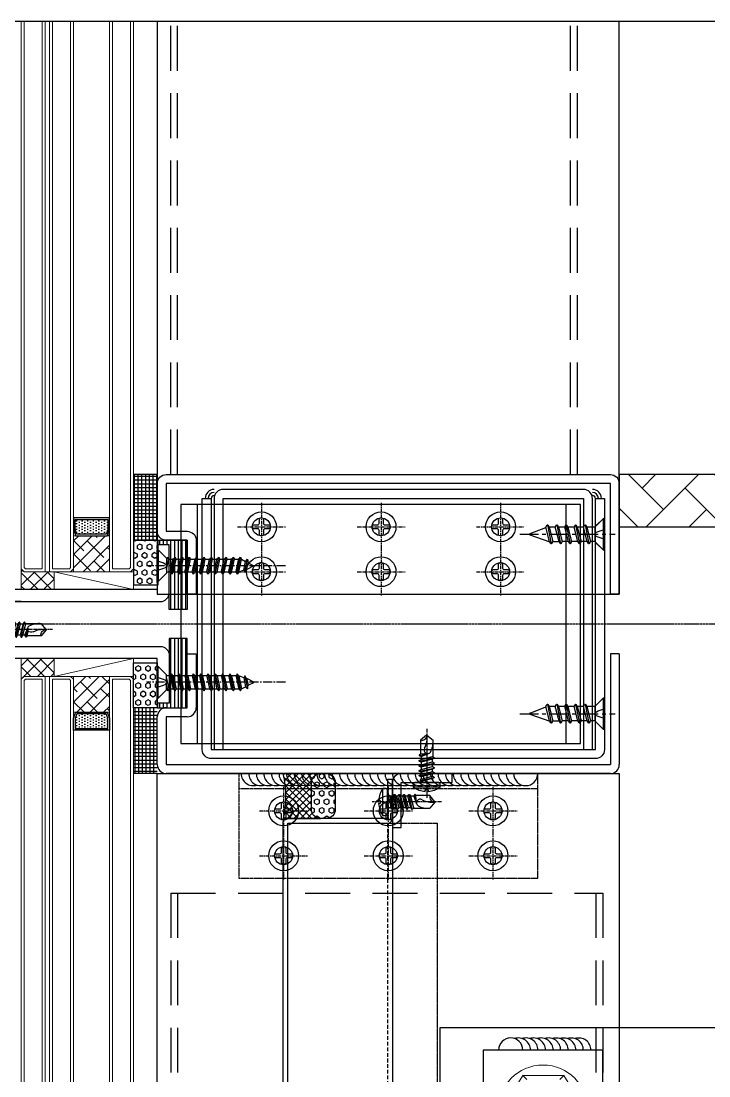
# Model space of a CAD drawing. Extents: x -3378 to 102197, y -3799 to 48702.
# Drawn here: x 85612.8 to 85842.8, y 4597 to 4949.7 of the extents above; entities that cross this region are included whole.
import ezdxf

# ---------------------------------------------------------------- set-up
doc = ezdxf.new("R2010")
doc.units = 0
for name, pattern in [('CEN1', [9, 6, -1, 1, -1]), ('CENTER', [2, 1.25, -0.25, 0.25, -0.25]), ('HIDDEN', [0.375, 0.25, -0.125])]:
    doc.linetypes.add(name, pattern=pattern)
for name, color, linetype in [('24WELD', 55, 'Continuous'), ('ARR', 6, 'Continuous'), ('BCM CL', 14, 'CENTER'), ('BCM-DIM', 54, 'Continuous'), ('BCM-draft', 252, 'Continuous'), ('BCM-Extu', 4, 'Continuous'), ('BCM-SIL', 8, 'Continuous'), ('CENTER', 4, 'CENTER'), ('CL', 14, 'CENTER'), ('GM_SECT_15', 15, 'Continuous'), ('不鏽鋼板S.S.PANEL', 30, 'Continuous'), ('填縫物 SEALANT', 1, 'Continuous'), ('泡棉', 8, 'Continuous'), ('矽利康', 9, 'Continuous'), ('結構體 STRUCTURAL', 154, 'Continuous'), ('螺絲 固定五金 FASTENERS', 124, 'Continuous'), ('螺絲、螺栓', 4, 'Continuous'), ('視覺模型鋁擠型暫替', 4, 'Continuous'), ('金屬面材 METAL PANEL', 2, 'Continuous'), ('隔熱材 INSULATION', 9, 'HIDDEN'), ('隱藏線 HIDDEN', 8, 'HIDDEN')]:
    doc.layers.add(name, color=color, linetype=linetype)
doc.layers.add('BCM-GK', color=252, linetype='Continuous', lineweight=5)
doc.layers.add('BCM-GLA', color=4, linetype='Continuous', lineweight=5)
doc.layers.add('不顯示', color=254, linetype='Continuous', plot=False)
pattern_1 = [(225, (-374104.6258, 119164.895), (2.24506403, -2.24506403), []), (315, (-374104.6258, 119164.895), (2.24506403, 2.24506403), [])]
pattern_2 = [(90, (86187.22505, 7547.7565), (-0.9375, 0.46875), [0, -0.9375])]
pattern_3 = [(225, (1385006.0725, -117373.515), (2.24506403, -2.24506403), []), (315, (1385006.0725, -117373.515), (6.735192091, -2.24506403), [7.9375, -4.7625])]
pattern_4 = [(90, (114100.3827, -588512.3718), (-1.25, 1e-15), [])]

# ---------------------------------------------------------------- blocks, each defined once
blk = doc.blocks.new('*u55')
at = {"layer": '泡棉'}
h = blk.add_hatch(dxfattribs=at)
h.set_pattern_fill('HEX', color=256, scale=0.3)
h.set_pattern_definition([(0, (-4141.5022, 978.2385), (0, 1.6497784), [0.9525, -1.905]), (120, (-4141.5022, 978.2385), (-1.42875, -0.8248892), [0.9525, -1.905]), (60, (-4140.5497, 978.2385), (-1.42875, 0.8248892), [0.9525, -1.905])])
edge = h.paths.add_edge_path()
edge.add_line((-12, 9.53), (-3, 9.53))
edge.add_arc((-3, 12.53), 3, 270, 360)
edge.add_line((0, 12.53), (0, 14.53))
edge.add_arc((-3, 14.53), 3, 0, 90)
edge.add_line((-3, 17.53), (-12, 17.53))
edge.add_arc((-12, 14.53), 3, 90, 180)
edge.add_line((-15, 14.53), (-15, 12.53))
edge.add_arc((-12, 12.53), 3, 180, 270)
at = {"layer": '矽利康'}
h = blk.add_hatch(dxfattribs=at)
h.set_pattern_fill('ANSI37', color=256, scale=0.5, style=0)
h.set_pattern_definition([(45, (-4141.5022, 978.2385), (-1.122532, 1.122532), []), (135, (-4141.5022, 978.2385), (-1.122532, -1.122532), [])])
edge = h.paths.add_edge_path()
edge.add_arc((-7.73, -32.06), 32.98, 76.4372, 103.5628)
edge.add_arc((-16.6, 1.13), 1.6, 315, 360)
edge.add_line((-15, 1.13), (-15, 12.53))
edge.add_arc((-12, 12.53), 3, 180, 270)
edge.add_line((-12, 9.53), (-3, 9.53))
edge.add_arc((-3, 12.53), 3, 270, 360)
edge.add_line((0, 12.53), (0, 0))
at = {"layer": '泡棉'}
blk.add_lwpolyline([(-12, 9.53), (-3, 9.53, 0.414214), (0, 12.53), (0, 14.53, 0.414214), (-3, 17.53), (-12, 17.53, 0.414214), (-15, 14.53), (-15, 12.53, 0.414214)], format="xyb", close=True, dxfattribs=at)
at = {"layer": '矽利康'}
blk.add_lwpolyline([(0, 0, 0.118914), (-15.47, 0, 0.198912), (-15, 1.13), (-15, 12.53, 0.414214), (-12, 9.53), (-3, 9.53, 0.414214), (0, 12.53)], format="xyb", close=True, dxfattribs=at)
blk = doc.blocks.new('M5x16圓頭自攻')
at = {"layer": 'ARR', "color": 0, "linetype": 'ByBlock', "ltscale": 0.3}
for p, q in [((-1.61, -4.5), (-1.61, 4.5)), ((0.5, 2.24), (1.14, 1.9)), ((0.72, 2.13), (1.65, -2.5)), ((1.89, 1.9), (1.14, 1.9)), ((2.24, 2.5), (3.24, -2.5)), ((3.48, 1.9), (2.73, 1.9)), ((3.83, 2.5), (4.83, -2.5)), ((5.07, 1.9), (4.32, 1.9)), ((5.42, 2.5), (6.42, -2.5)), ((6.81, 1.9), (5.91, 1.9)), ((7.16, 2.5), (8.16, -2.5)), ((8.4, 1.9), (7.65, 1.9)), ((8.73, 1.9), (7.98, 1.9)), ((9.08, 2.5), (9.7, -0.6)), ((14.12, 2.1), (9.46, 2.1)), ((15.83, 0.06), (14.12, 2.1)), ((15.83, 0.06), (15.95, 0.06)), ((16, -0.01), (16, 0.01)), ((2.14, -1.9), (2.89, -1.9)), ((3.73, -1.9), (4.48, -1.9)), ((5.32, -1.9), (6.07, -1.9)), ((6.91, -1.9), (7.81, -1.9)), ((8.54, -2.1), (12.91, -2.1)), ((15.83, -0.06), (14.12, -2.1)), ((15.83, -0.06), (15.95, -0.06))]:
    blk.add_line(p, q, dxfattribs=at)
at = {"layer": 'ARR', "color": 0, "linetype": 'CENTER', "ltscale": 0.87}
blk.add_line((18, 0), (-5.1, 0), dxfattribs=at)
at = {"layer": 'ARR', "color": 0, "linetype": 'ByBlock', "ltscale": 0.3}
blk.add_lwpolyline([(-2.98, -0.5, 0.134476), (-1.61, -4.5), (-0.58, -4.5, 0.198912), (-0.44, -4.44), (-0.06, -4.06, 0.198912), (0, -3.92), (0, 3.92, 0.198912), (-0.06, 4.06), (-0.44, 4.44, 0.198912), (-0.58, 4.5), (-1.61, 4.5, 0.134562), (-2.98, 0.5), (-2.48, 0.5), (-2.48, -0.5), (-2.98, -0.5)], format="xyb", dxfattribs=at)
blk.add_lwpolyline([(1.14, 1.9), (2.14, -1.9), (1.8, -2.5), (1.65, -2.5), (1.3, -1.9), (0.3, 1.9), (0.5, 2.24)], dxfattribs=at)
for points in [[(3.24, -2.5), (2.89, -1.9), (1.89, 1.9), (2.24, 2.5), (2.39, 2.5), (2.73, 1.9), (3.73, -1.9), (3.39, -2.5)], [(4.83, -2.5), (4.48, -1.9), (3.48, 1.9), (3.83, 2.5), (3.98, 2.5), (4.32, 1.9), (5.32, -1.9), (4.98, -2.5)], [(6.42, -2.5), (6.07, -1.9), (5.07, 1.9), (5.42, 2.5), (5.57, 2.5), (5.91, 1.9), (6.91, -1.9), (6.57, -2.5)], [(8.16, -2.5), (7.81, -1.9), (6.81, 1.9), (7.16, 2.5), (7.31, 2.5), (7.65, 1.9), (8.65, -1.9), (8.31, -2.5)], [(9.08, 2.5), (8.73, 1.9), (9.7, -0.6), (9.46, 2.1), (9.23, 2.5)]]:
    blk.add_lwpolyline(points, close=True, dxfattribs=at)
for centre, radius, start, end in [((0.67, 3.07), 0.874, 220.3388, 257.7802), ((10.86, -0.29), 1.2, 56.152, 236.152), ((14.85, 6.88), 7.01, 241.6458, 278.008), ((15.9, 1.75), 1.82, 168.8617, 267.6865), ((15.95, 0.01), 0.05, 0, 90), ((1.17, -3.34), 1.44, 84.7312, 144.22), ((13.52, 4.88), 7.01, 241.6458, 274.9541), ((15.95, -0.01), 0.05, 270, 0)]:
    blk.add_arc(centre, radius, start, end, dxfattribs=at)
blk = doc.blocks.new('*U255')
blk.add_blockref('M5x16圓頭自攻', (0, 0))
blk = doc.blocks.new('*U701')
at = {"layer": 'BCM-draft', "linetype": 'HIDDEN', "ltscale": 5}
blk.add_line((16.6, 35), (646.73, 35), dxfattribs=at)
at = {"layer": 'BCM-draft'}
blk.add_lwpolyline([(16.6, 36.6), (646.73, 36.6)], dxfattribs=at)
at = {"layer": '不鏽鋼板S.S.PANEL'}
blk.add_lwpolyline([(648.33, 1.6), (648.33, 35), (661.33, 35), (661.33, 36.6), (648.33, 36.6, 0.414214), (646.73, 35), (646.73, 1.6), (16.6, 1.6), (16.6, 35, 0.414214), (15, 36.6), (2, 36.6), (2, 35), (15, 35), (15, 1.6, 0.414214), (16.6, 0), (646.73, 0, 0.414214)], format="xyb", close=True, dxfattribs=at)
at = {"layer": '金屬面材 METAL PANEL'}
blk.add_lwpolyline([(18, 39.6), (3, 39.6), (3, 56.6), (0, 56.6), (0, 39.6, 0.414214), (3, 36.6), (18, 36.6)], format="xyb", close=True, dxfattribs=at)
at = {"layer": '隔熱材 INSULATION', "const_width": 0.2}
blk.add_lwpolyline([(646.73, 35), (646.73, 51.6), (16.6, 51.6), (16.6, 35)], dxfattribs=at)
at = {"layer": '隔熱材 INSULATION'}
blk.add_lwpolyline([(646.73, 1.6), (16.6, 1.6), (16.6, 51.6), (646.73, 51.6)], close=True, dxfattribs=at)
at = {"layer": '填縫物 SEALANT', "extrusion": (0, 0, -1), "zscale": -1}
blk.add_blockref('*u55', (0, 0), dxfattribs=at)
at = {"layer": '螺絲 固定五金 FASTENERS'}
for p, rotation in [((9.5, 35), 90), ((3, 48.1), 180)]:
    blk.add_blockref('*U255', p, dxfattribs=dict(at, rotation=rotation))
blk = doc.blocks.new('*u927')
at = {"layer": 'CENTER', "color": 0, "ltscale": 5}
blk.add_line((28.28, 0), (-3.62, 0), dxfattribs=at)
at = {"layer": '螺絲、螺栓', "color": 0, "linetype": 'ByBlock', "ltscale": 0.2}
for p, q in [((0.3, 5.3), (0.3, -5.3)), ((3.1, 2.5), (3.1, -2.5)), ((3.1, 2.39), (4.64, 2.39)), ((5.08, 3.15), (6.34, -3.15)), ((5.7, 2.39), (7.79, 2.39)), ((8.23, 3.15), (9.49, -3.15)), ((8.85, 2.39), (10.94, 2.39)), ((11.38, 3.15), (12.64, -3.15)), ((12, 2.39), (14.09, 2.39)), ((14.53, 3.15), (15.79, -3.15)), ((17.24, 2.39), (15.15, 2.39)), ((17.68, 3.15), (18.94, -3.15)), ((18.17, 2.61), (24.84, 0.24)), ((3.1, -2.39), (5.9, -2.39)), ((6.96, -2.39), (9.05, -2.39)), ((10.11, -2.39), (12.2, -2.39)), ((13.26, -2.39), (15.35, -2.39)), ((16.41, -2.39), (18.5, -2.39)), ((24.84, -0.23), (19.52, -2.25))]:
    blk.add_line(p, q, dxfattribs=at)
blk.add_lwpolyline([(3.1, -2.5), (0.3, -5.3), (0, -5.3), (0, 5.3), (0.3, 5.3), (3.1, 2.5)], dxfattribs=at)
blk.add_lwpolyline([(0, 1.61, -0.048054), (2.67, 0.68, -0.292428), (3.1, 0, -0.292428), (2.67, -0.68, -0.048054), (0, -1.61, -0.048054)], format="xyb", dxfattribs=at)
for points in [[(6.34, -3.15), (5.9, -2.39), (4.64, 2.39), (5.08, 3.15), (5.27, 3.15), (5.7, 2.39), (6.96, -2.39), (6.53, -3.15)], [(9.49, -3.15), (9.05, -2.39), (7.79, 2.39), (8.23, 3.15), (8.42, 3.15), (8.85, 2.39), (10.11, -2.39), (9.68, -3.15)], [(12.64, -3.15), (12.2, -2.39), (10.94, 2.39), (11.38, 3.15), (11.57, 3.15), (12, 2.39), (13.26, -2.39), (12.83, -3.15)], [(15.79, -3.15), (15.35, -2.39), (14.09, 2.39), (14.53, 3.15), (14.72, 3.15), (15.15, 2.39), (16.41, -2.39), (15.98, -3.15)], [(18.94, -3.15), (18.5, -2.39), (17.24, 2.39), (17.68, 3.15), (17.87, 3.15), (18.3, 2.39), (19.56, -2.39), (19.13, -3.15)]]:
    blk.add_lwpolyline(points, close=True, dxfattribs=at)
blk.add_arc((24.75, 0), 0.252, 292.1627, 69.4623, dxfattribs=at)
blk = doc.blocks.new('*U929')
blk.add_blockref('*u927', (0, 0))
blk = doc.blocks.new('下水槽料')
at = {"layer": 'BCM-DIM', "linetype": 'Continuous'}
h = blk.add_hatch(dxfattribs=at)
h.set_pattern_fill('ANSI37', color=256, scale=10, angle=45)
h.set_pattern_definition([(90, (-95148.0597, -997857.4866), (-1.25, 0), []), (180, (-95148.0597, -997857.4866), (-1e-16, -1.25), [])])
h.paths.add_polyline_path([(-154.38, 0), (-162.38, 0), (-162.38, -22), (-154.38, -22)])
at = {"layer": '泡棉'}
h = blk.add_hatch(dxfattribs=at)
h.set_pattern_fill('HEX', color=256, scale=0.3, angle=90)
h.set_pattern_definition([(90, (0.1197, -78.6612), (-1.649778, 1e-16), [0.9525, -1.905]), (210, (0.1197, -78.6612), (0.824889, -1.42875), [0.9525, -1.905]), (150, (0.1197, -77.7087), (-0.824889, -1.42875), [0.9525, -1.905])])
h.paths.add_polyline_path([(-154.38, -22), (-162.38, -22), (-162.38, -37), (-154.38, -37)])
at = {"layer": 'BCM-DIM', "linetype": 'Continuous'}
for p, q in [((-154.5, 0), (-162.5, 0)), ((-154.38, -22), (-162.38, -22))]:
    blk.add_line(p, q, dxfattribs=at)
at = {"layer": '泡棉'}
blk.add_lwpolyline([(-154.38, -37), (-162.38, -37), (-162.38, -22), (-154.38, -22)], close=True, dxfattribs=at)
at = {"layer": '視覺模型鋁擠型暫替', "linetype": 'Continuous'}
for points in [[(-8, -17.18), (-5, -14.5), (-5, -20)], [(-8, -22.82), (-5, -25.5), (-5, -20)]]:
    blk.add_lwpolyline(points, dxfattribs=at)
at = {"layer": '視覺模型鋁擠型暫替', "color": 7, "linetype": 'Continuous'}
for centre, radius, start, end in [((-135.5, -8), 3, 90, 180), ((-135.5, -8), 2, 90, 180), ((-135.5, -8), 1, 90, 180), ((-9, -8), 3, 0, 90), ((-9, -8), 2, 0, 90), ((-9, -8), 1, 0, 90)]:
    blk.add_arc(centre, radius, start, end, dxfattribs=at)
at = {"layer": '金屬面材 METAL PANEL'}
blk.add_lwpolyline([(-3, -40), (-3, -40), (-3, -40), (-3, -3), (-151.5, -3), (-151.5, -19), (-144.5, -19, -0.414214), (-141.5, -22), (-141.5, -40), (-144.5, -40), (-144.5, -40), (-141.5, -40), (-141.5, -40), (-144.5, -40), (-144.5, -22), (-151.5, -22, -0.414214), (-154.5, -19), (-154.5, -3, -0.414214), (-151.5, 0), (-3, 0, -0.414214), (0, -3), (0, -40), (-3, -40), (-3, -40), (-3, -40)], format="xyb", dxfattribs=at)
for points in [[(-132.5, -92.01), (-132.5, -8), (-12, -8), (-12, -92.01), (-9, -92.01), (-9, -8, 0.414214), (-12, -5), (-132.5, -5, 0.414214), (-135.5, -8), (-135.5, -92.01)], [(-5, -8), (-5, -92.01, -0.414214), (-8, -95.01), (-136.5, -95.01, -0.414214), (-139.5, -92.01), (-139.5, -8), (-136.5, -8), (-136.5, -92.01), (-8, -92.01), (-8, -8)]]:
    blk.add_lwpolyline(points, format="xyb", close=True, dxfattribs=at)
at = {"layer": '螺絲 固定五金 FASTENERS', "rotation": 180}
blk.add_blockref('*U929', (-5, -20), dxfattribs=at)
blk = doc.blocks.new('上水槽料')
at = {"layer": '金屬面材 METAL PANEL'}
for p, q in [((-144.52, 40), (-141.5, 40)), ((-144.5, 22), (-144.52, 40)), ((-141.5, 40), (-141.5, 22)), ((0, 40), (0, 3)), ((-151.5, 22), (-144.5, 22)), ((-154.5, 3), (-154.5, 19)), ((-144.5, 19), (-151.5, 19)), ((-151.5, 19), (-151.5, 3)), ((-151.5, 3), (-3, 3)), ((-3, 0), (-151.5, 0))]:
    blk.add_line(p, q, dxfattribs=at)
blk.add_lwpolyline([(0, 40), (-3, 40), (-3, 3)], dxfattribs=at)
for centre, start, end in [((-151.5, 19), 90, 180), ((-144.5, 22), 270, 0), ((-151.5, 3), 180, 270), ((-3, 3), 270, 0)]:
    blk.add_arc(centre, 3, start, end, dxfattribs=at)
at = {"layer": '螺絲 固定五金 FASTENERS', "rotation": 180}
blk.add_blockref('*U929', (-5, 20), dxfattribs=at)
blk = doc.blocks.new('*U35')
blk.add_lwpolyline([(1.22, 0.68), (2.48, 0.68, -0.398336), (3.02, 0.16, -0.027263), (3.02, -0.16, -0.398336), (2.48, -0.68), (1.22, -0.68, 0.414214), (0.68, -1.22), (0.68, -2.48, -0.398336), (0.16, -3.02, -0.027263), (-0.16, -3.02, -0.398336), (-0.68, -2.48), (-0.68, -1.22, 0.414214), (-1.22, -0.68), (-2.48, -0.68, -0.398336), (-3.02, -0.16, -0.027263), (-3.02, 0.16, -0.398336), (-2.48, 0.68), (-1.22, 0.68, 0.414214), (-0.68, 1.22), (-0.68, 2.48, -0.398336), (-0.16, 3.02, -0.027263), (0.16, 3.02, -0.398336), (0.68, 2.48), (0.68, 1.22, 0.414214)], format="xyb", close=True)
blk.add_circle((0, 0), 5)
at = {"layer": 'CL'}
for p, q in [((0, 8.04), (0, -8.04)), ((-8.04, 0), (8.04, 0))]:
    blk.add_line(p, q, dxfattribs=at)
blk = doc.blocks.new('圓孔6mm')
at = {"layer": '視覺模型鋁擠型暫替', "color": 6, "linetype": 'Continuous'}
blk.add_circle((0, 0), 3, dxfattribs=at)
at = {"layer": 'BCM-draft'}
blk.add_blockref('*U35', (0, 0), dxfattribs=at)
blk = doc.blocks.new('下水槽料托架4t')
at = {"layer": '金屬面材 METAL PANEL', "linetype": 'Continuous'}
for p, q in [((73.25, 0), (-60.43, 0)), ((-60.43, 0, 0), (-60.43, -80, 0)), ((-54.96, 0), (-54.96, -80)), ((68.39, 0), (68.39, -80)), ((73.25, -80), (73.25, 0)), ((-60.43, -80), (73.25, -80))]:
    blk.add_line(p, q, dxfattribs=at)
at = {"layer": '視覺模型鋁擠型暫替', "linetype": 'Continuous'}
for p in [(-33.43, -7.5), (6.57, -7.5), (46.54, -7.5), (-33.43, -22.5), (6.57, -22.5), (46.54, -22.5)]:
    blk.add_blockref('圓孔6mm', p, dxfattribs=at)
blk = doc.blocks.new('*U51')
for centre, end in [((-93.95, 3.05), 286.3529), ((-91.45, 2.96), 286.3529), ((-88.95, 2.88), 286.3529), ((-86.45, 2.8), 286.3529), ((-83.96, 2.72), 286.3529), ((-81.46, 2.64), 286.3529), ((-78.96, 2.56), 286.3529), ((-76.46, 2.48), 286.3529), ((-73.96, 2.4), 286.3529), ((-71.46, 2.32), 286.3529), ((-68.96, 2.24), 286.3529), ((-66.47, 2.15), 286.3529), ((-63.97, 2.07), 286.3529), ((-61.47, 1.99), 286.3529), ((-58.97, 1.91), 286.3529), ((-56.47, 1.83), 286.3529), ((-53.97, 1.75), 286.3529), ((-51.47, 1.67), 286.3529), ((-48.97, 1.59), 286.3529), ((-46.48, 1.51), 286.3529), ((-43.98, 1.43), 286.3529), ((-41.48, 1.34), 286.3529), ((-38.98, 1.26), 286.3529), ((-36.48, 1.18), 286.3529), ((-33.98, 1.1), 286.3529), ((-31.48, 1.02), 286.3529), ((-28.98, 0.94), 286.3529), ((-26.49, 0.86), 286.3529), ((-23.99, 0.78), 286.3529), ((-21.49, 0.7), 286.3529), ((-18.99, 0.62), 286.3529), ((-16.49, 0.53), 286.3529), ((-13.99, 0.45), 286.3529), ((-11.49, 0.37), 286.3529), ((-9, 0.29), 286.3529), ((-6.5, 0.21), 286.3529), ((-4, 0.13), 358.1431)]:
    blk.add_arc(centre, 4, 178.1431, end)
blk = doc.blocks.new('上橫料托架4t-2')
at = {"layer": '視覺模型鋁擠型暫替', "color": 6, "linetype": 'HIDDEN'}
blk.add_line((7.45, -5), (107.45, -5), dxfattribs=at)
blk.add_lwpolyline([(7.45, -35), (107.45, -35), (107.45, 0), (7.45, 0)], close=True, dxfattribs=at)
at = {"layer": '24WELD', "xscale": 1.012500000000001, "yscale": 1.012500000000001, "zscale": 1.012500000000001, "rotation": 1.856937198354216}
blk.add_blockref('*U51', (107.45, 0), dxfattribs=at)
at = {"layer": '視覺模型鋁擠型暫替', "linetype": 'HIDDEN'}
for p in [(22.45, -12.5), (57.45, -12.5), (92.45, -12.5), (22.45, -27.5), (57.45, -27.5), (92.45, -27.5)]:
    blk.add_blockref('圓孔6mm', p, dxfattribs=at)
blk = doc.blocks.new('*U59')
for centre, end in [((-0.13, -4), 88.1431), ((-0.21, -6.5), 16.3529), ((-0.37, -11.49), 16.3529), ((-0.29, -9), 16.3529), ((-0.45, -13.99), 16.3529), ((-0.53, -16.49), 16.3529), ((-0.7, -21.49), 16.3529), ((-0.62, -18.99), 16.3529), ((-0.78, -23.99), 16.3529), ((-0.86, -26.49), 16.3529)]:
    blk.add_arc(centre, 4, 268.1431, end)
blk = doc.blocks.new('*U79')
for centre, end in [((2.32, 71.46), 196.3529), ((2.24, 68.96), 196.3529), ((2.15, 66.47), 196.3529), ((2.07, 63.97), 196.3529), ((1.99, 61.47), 196.3529), ((1.91, 58.97), 196.3529), ((1.83, 56.47), 196.3529), ((1.75, 53.97), 196.3529), ((1.67, 51.47), 196.3529), ((1.59, 48.97), 196.3529), ((1.51, 46.48), 196.3529), ((1.43, 43.98), 196.3529), ((1.34, 41.48), 196.3529), ((1.26, 38.98), 196.3529), ((1.18, 36.48), 196.3529), ((1.1, 33.98), 196.3529), ((1.02, 31.48), 196.3529), ((0.94, 28.98), 196.3529), ((0.86, 26.49), 196.3529), ((0.78, 23.99), 196.3529), ((0.7, 21.49), 196.3529), ((0.62, 18.99), 196.3529), ((0.53, 16.49), 196.3529), ((0.45, 13.99), 196.3529), ((0.37, 11.49), 196.3529), ((0.29, 9), 196.3529), ((0.21, 6.5), 196.3529), ((0.13, 4), 268.1431)]:
    blk.add_arc(centre, 4, 88.1431, end)
blk = doc.blocks.new('掛件用鐵件')
at = {"color": 0, "linetype": 'Continuous', "lineweight": 0, "elevation": 0, "flags": 128}
for points in [[(-39.1, -111.94), (-32.25, -100.98)], [(-32.25, -100.98), (-18.55, -100.98)], [(-30.88, -102.35), (-32.25, -100.98)], [(-19.92, -102.35), (-18.55, -100.98)], [(-18.55, -100.98), (-11.7, -111.94)], [(-32.25, -124.27), (-39.1, -111.94)], [(-36.36, -111.94), (-39.1, -111.94)], [(-11.7, -111.94), (-18.55, -124.27)], [(-14.44, -111.94), (-11.7, -111.94)], [(-32.25, -124.27), (-30.88, -121.53)], [(-19.92, -121.53), (-18.55, -124.27)], [(-18.55, -124.27), (-32.25, -124.27)], [(-32.25, -160.73), (-39.1, -173.06)], [(-18.55, -160.73), (-32.25, -160.73)], [(-32.25, -160.73), (-30.88, -163.47)], [(-19.92, -163.47), (-18.55, -160.73)], [(-11.7, -173.06), (-18.55, -160.73)], [(-39.1, -173.06), (-32.25, -184.02)], [(-36.36, -173.06), (-39.1, -173.06)], [(-18.55, -184.02), (-11.7, -173.06)], [(-14.44, -173.06), (-11.7, -173.06)], [(-30.88, -182.65), (-32.25, -184.02)], [(-19.92, -182.65), (-18.55, -184.02)], [(-32.25, -184.02), (-18.55, -184.02)]]:
    blk.add_lwpolyline(points, dxfattribs=at)
at = {"color": 0, "linetype": 'Continuous', "lineweight": 0}
for centre in [(-25.5, -112.5, 0), (-25.5, -172.5, 0)]:
    blk.add_circle(centre, 15, dxfattribs=at)
blk.add_circle((-25.5, -112.5, 0), 8)
for centre, start, end in [((-25.5, -112.5, 0), 3.8593, 176.0494), ((-25.5, -112.5, 0), 176.0494, 3.8593), ((-25.5, -172.5, 0), 356.1407, 183.9506), ((-25.5, -172.5, 0), 183.9506, 356.1407)]:
    blk.add_arc(centre, 8.5, start, end, dxfattribs=at)
at = {"layer": 'GM_SECT_15', "elevation": 0}
blk.add_lwpolyline([(-60, -215), (246, -215), (246, -85), (-60, -85), (-60, -215)], dxfattribs=at)
for points in [[(-45.5, -132.5), (-5.5, -132.5), (-5.5, -92.5), (-45.5, -92.5)], [(-45.5, -192.5), (-5.5, -192.5), (-5.5, -152.5), (-45.5, -152.5)], [(-60, -215), (-60, -200), (246, -200), (246, -215)]]:
    blk.add_lwpolyline(points, close=True, dxfattribs=at)
for points in [[(-45.5, -103.5), (-5.5, -103.5, -1), (-5.5, -121.5), (-45.5, -121.5, -1)], [(-45.5, -163.61), (-5.5, -163.61, -1), (-5.5, -181.61), (-45.5, -181.61, -1)]]:
    blk.add_lwpolyline(points, format="xyb", close=True, dxfattribs=at)
at = {"layer": '金屬面材 METAL PANEL'}
for radius in [6, 5, 4, 3, 2]:
    blk.add_arc((246, -215, 0), radius, 180, 270, dxfattribs=at)
at = {"layer": '24WELD'}
for name, p, xscale, yscale, zscale, rotation in [('*U59', (-40.35, -92.5, 0), 1.012500000000001, 1.012500000000001, 1.012500000000001, 91.85693719835425), ('*U79', (246, -215, 0), 1.687500000000002, 1.687500000000002, 1.687500000000002, 1.856937198354219), ('*U59', (-40.35, -132.5, 0), -1.0125, 1.0125, 1.012500000000001, 88.14306280164571), ('*U59', (-40.35, -152.5, 0), 1.012500000000001, 1.012500000000001, 1.012500000000001, 91.85693719835425), ('*U59', (-40.35, -192.5, 0), -1.0125, 1.0125, 1.012500000000001, 88.14306280164571)]:
    blk.add_blockref(name, p, dxfattribs=dict(at, xscale=xscale, yscale=yscale, zscale=zscale, rotation=rotation))
blk = doc.blocks.new('A$C4E2A2353')
at = {"layer": 'ARR', "color": 0, "linetype": 'ByBlock', "ltscale": 0.3}
for p, q in [((0.3, -5.3), (0.3, 5.3)), ((3.1, -2.5), (3.1, 2.5)), ((4.38, 2.15), (3.1, 2.15)), ((3.1, 1.24), (3.82, -2.16)), ((4.71, 2.87), (4.38, 2.15)), ((4.38, 2.15), (5.3, -2.16)), ((4.43, 1.96), (5.34, -2.36)), ((5.34, 2.15), (4.71, 2.87)), ((4.71, 2.87), (5.93, -2.88)), ((4.89, 2.06), (5.8, -2.26)), ((6.82, 2.15), (5.34, 2.15)), ((5.34, 2.15), (6.26, -2.16)), ((5.34, 2.15), (6.26, -2.16)), ((7.15, 2.87), (6.82, 2.15)), ((6.82, 2.15), (7.74, -2.16)), ((6.86, 1.96), (7.78, -2.36)), ((7.78, 2.15), (7.15, 2.87)), ((7.15, 2.87), (8.37, -2.88)), ((7.32, 2.06), (8.24, -2.26)), ((9.26, 2.15), (7.78, 2.15)), ((7.78, 2.15), (8.7, -2.16)), ((7.78, 2.15), (8.7, -2.16)), ((9.59, 2.87), (9.26, 2.15)), ((9.26, 2.15), (10.17, -2.16)), ((9.3, 1.96), (10.21, -2.36)), ((10.22, 2.15), (9.59, 2.87)), ((9.59, 2.87), (10.81, -2.88)), ((9.76, 2.06), (10.67, -2.26)), ((11.7, 2.15), (10.22, 2.15)), ((10.22, 2.15), (11.13, -2.16)), ((10.22, 2.15), (11.13, -2.16)), ((12.02, 2.87), (11.7, 2.15)), ((11.7, 2.15), (12.61, -2.16)), ((11.74, 1.96), (12.65, -2.36)), ((12.66, 2.15), (12.02, 2.87)), ((12.02, 2.87), (13.24, -2.88)), ((12.2, 2.06), (13.11, -2.26)), ((14.13, 2.15), (12.66, 2.15)), ((12.66, 2.15), (13.57, -2.16)), ((12.66, 2.15), (13.57, -2.16)), ((14.46, 2.87), (14.13, 2.15)), ((14.13, 2.15), (15.05, -2.16)), ((14.18, 1.96), (15.09, -2.36)), ((15.09, 2.15), (14.46, 2.87)), ((14.46, 2.87), (15.68, -2.88)), ((14.64, 2.06), (15.55, -2.26)), ((16.57, 2.15), (15.09, 2.15)), ((15.09, 2.15), (16.01, -2.16)), ((15.09, 2.15), (16.01, -2.16)), ((16.9, 2.87), (16.57, 2.15)), ((16.57, 2.15), (17.49, -2.16)), ((16.61, 1.96), (17.53, -2.36)), ((17.53, 2.15), (16.9, 2.87)), ((16.9, 2.87), (18.12, -2.88)), ((17.07, 2.06), (17.99, -2.26)), ((19.01, 2.15), (17.53, 2.15)), ((17.53, 2.15), (18.45, -2.16)), ((17.53, 2.15), (18.45, -2.16)), ((19.34, 2.87), (19.01, 2.15)), ((19.01, 2.15), (19.92, -2.16)), ((19.05, 1.96), (19.96, -2.36)), ((19.97, 2.15), (19.34, 2.87)), ((19.34, 2.87), (20.56, -2.88)), ((19.51, 2.06), (20.42, -2.26)), ((21.45, 2.15), (19.97, 2.15)), ((19.97, 2.15), (20.88, -2.16)), ((19.97, 2.15), (20.88, -2.16)), ((21.77, 2.87), (21.45, 2.15)), ((21.77, 2.87), (21.45, 2.15)), ((21.45, 2.15), (22.36, -2.16)), ((21.45, 2.15), (22.36, -2.16)), ((21.49, 1.96), (22.4, -2.36)), ((21.49, 1.96), (22.4, -2.36)), ((22.41, 2.15), (21.77, 2.87)), ((21.77, 2.87), (22.99, -2.88)), ((22.41, 2.15), (21.77, 2.87)), ((21.77, 2.87), (22.99, -2.88)), ((21.95, 2.06), (22.86, -2.26)), ((21.95, 2.06), (22.86, -2.26)), ((23.88, 2.15), (22.41, 2.15)), ((22.41, 2.15), (23.32, -2.16)), ((23.88, 2.15), (22.41, 2.15)), ((22.41, 2.15), (23.32, -2.16)), ((22.41, 2.15), (23.32, -2.16)), ((22.41, 2.15), (23.32, -2.16)), ((24.21, 2.87), (23.88, 2.15)), ((24.21, 2.87), (23.88, 2.15)), ((23.88, 2.15), (24.8, -2.16)), ((23.88, 2.15), (24.8, -2.16)), ((23.93, 1.96), (24.84, -2.36)), ((23.93, 1.96), (24.84, -2.36)), ((24.84, 2.15), (24.21, 2.87)), ((24.21, 2.87), (25.43, -2.88)), ((24.84, 2.15), (24.21, 2.87)), ((24.21, 2.87), (25.43, -2.88)), ((24.38, 2.06), (25.3, -2.26)), ((24.38, 2.06), (25.3, -2.26)), ((26.32, 2.15), (24.84, 2.15)), ((24.84, 2.15), (25.76, -2.16)), ((26.32, 2.15), (24.84, 2.15)), ((24.84, 2.15), (25.76, -2.16)), ((24.84, 2.15), (25.76, -2.16)), ((24.84, 2.15), (25.76, -2.16)), ((26.65, 2.87), (26.32, 2.15)), ((26.65, 2.87), (26.32, 2.15)), ((26.32, 2.15), (27.24, -2.16)), ((26.32, 2.15), (27.24, -2.16)), ((26.36, 1.96), (27.28, -2.36)), ((26.36, 1.96), (27.28, -2.36)), ((27.28, 2.15), (26.65, 2.87)), ((26.65, 2.87), (27.87, -2.88)), ((27.28, 2.15), (26.65, 2.87)), ((26.65, 2.87), (27.87, -2.88)), ((26.82, 2.06), (27.74, -2.26)), ((26.82, 2.06), (27.74, -2.26)), ((28.91, 1.45), (27.28, 2.15)), ((27.28, 2.15), (28.19, -2.16)), ((27.28, 2.15), (28.19, -2.16)), ((27.28, 2.15), (28.19, -2.16)), ((27.28, 2.15), (28.19, -2.16)), ((29.24, 2.17), (28.91, 1.45)), ((28.91, 1.45), (29.52, -1.46)), ((29.96, 0.99), (29.24, 2.17)), ((29.24, 2.17), (30.16, -2.18)), ((32.25, 0), (29.96, 1.25)), ((29.96, 0.99), (30.39, -1)), ((32.26, 0), (32.25, 0)), ((3.1, -1.02), (3.49, -2.88)), ((3.1, -2.44), (3.49, -2.88)), ((3.49, -2.88), (3.82, -2.16)), ((3.82, -2.16), (5.3, -2.16)), ((5.3, -2.16), (5.93, -2.88)), ((5.93, -2.88), (6.26, -2.16)), ((6.26, -2.16), (7.74, -2.16)), ((7.74, -2.16), (8.37, -2.88)), ((8.37, -2.88), (8.7, -2.16)), ((8.7, -2.16), (10.17, -2.16)), ((10.17, -2.16), (10.81, -2.88)), ((10.81, -2.88), (11.13, -2.16)), ((11.13, -2.16), (12.61, -2.16)), ((12.61, -2.16), (13.24, -2.88)), ((13.24, -2.88), (13.57, -2.16)), ((13.57, -2.16), (15.05, -2.16)), ((15.05, -2.16), (15.68, -2.88)), ((15.68, -2.88), (16.01, -2.16)), ((16.01, -2.16), (17.49, -2.16)), ((17.49, -2.16), (18.12, -2.88)), ((18.12, -2.88), (18.45, -2.16)), ((18.45, -2.16), (19.92, -2.16)), ((19.92, -2.16), (20.56, -2.88)), ((20.56, -2.88), (20.88, -2.16)), ((20.88, -2.16), (22.36, -2.16)), ((22.36, -2.16), (22.99, -2.88)), ((22.36, -2.16), (22.99, -2.88)), ((22.99, -2.88), (23.32, -2.16)), ((22.99, -2.88), (23.32, -2.16)), ((23.32, -2.16), (24.8, -2.16)), ((23.32, -2.16), (24.8, -2.16)), ((24.8, -2.16), (25.43, -2.88)), ((24.8, -2.16), (25.43, -2.88)), ((25.43, -2.88), (25.76, -2.16)), ((25.43, -2.88), (25.76, -2.16)), ((25.76, -2.16), (27.24, -2.16)), ((25.76, -2.16), (27.24, -2.16)), ((27.24, -2.16), (27.87, -2.88)), ((27.24, -2.16), (27.87, -2.88)), ((27.87, -2.88), (28.19, -2.16)), ((27.87, -2.88), (28.19, -2.16)), ((28.19, -2.16), (29.52, -1.46)), ((29.52, -1.46), (30.16, -2.18)), ((30.16, -2.18), (30.39, -1)), ((30.39, -1), (32.25, -0.01)), ((32.25, -0.01), (32.26, 0))]:
    blk.add_line(p, q, dxfattribs=at)
at = {"layer": 'ARR', "color": 0, "linetype": 'CEN1', "ltscale": 0.5}
blk.add_line((42.86, 0), (-3.62, 0), dxfattribs=at)
at = {"layer": 'ARR', "color": 0, "linetype": 'ByBlock', "ltscale": 0.3}
blk.add_lwpolyline([(3.1, 2.5), (0.3, 5.3), (0, 5.3), (0, -5.3), (0.3, -5.3), (3.1, -2.5)], dxfattribs=at)
blk.add_lwpolyline([(0, -1.61, 0.048054), (2.67, -0.68, 0.292428), (3.1, 0, 0.292428), (2.67, 0.68, 0.048054), (0, 1.61, 0.048054)], format="xyb", dxfattribs=at)
blk = doc.blocks.new('*U920')
at = {"layer": '螺絲、螺栓', "color": 0, "linetype": 'ByBlock', "xscale": -1, "rotation": 180}
blk.add_blockref('A$C4E2A2353', (0, 0), dxfattribs=at)
blk = doc.blocks.new('A$C20AE7E0D')
at = {"layer": 'ARR', "color": 0, "linetype": 'ByBlock', "ltscale": 0.3}
for p, q in [((-1.61, -4.5), (-1.61, 4.5)), ((0.5, 2.24), (1.14, 1.9)), ((0.72, 2.13), (1.65, -2.5)), ((1.89, 1.9), (1.14, 1.9)), ((2.24, 2.5), (3.24, -2.5)), ((3.48, 1.9), (2.73, 1.9)), ((3.83, 2.5), (4.83, -2.5)), ((5.07, 1.9), (4.32, 1.9)), ((5.42, 2.5), (6.42, -2.5)), ((6.81, 1.9), (5.91, 1.9)), ((7.16, 2.5), (8.16, -2.5)), ((8.4, 1.9), (7.65, 1.9)), ((8.75, 2.5), (9.75, -2.5)), ((10.14, 1.9), (9.24, 1.9)), ((10.49, 2.5), (11.49, -2.5)), ((11.73, 1.9), (10.98, 1.9)), ((12.08, 2.5), (12.7, -0.6)), ((17.12, 2.1), (12.46, 2.1)), ((18.83, 0.06), (17.12, 2.1)), ((18.83, 0.06), (18.95, 0.06)), ((19, -0.01), (19, 0.01)), ((2.14, -1.9), (2.89, -1.9)), ((3.73, -1.9), (4.48, -1.9)), ((5.32, -1.9), (6.07, -1.9)), ((6.91, -1.9), (7.81, -1.9)), ((8.65, -1.9), (9.4, -1.9)), ((10.24, -1.9), (11.14, -1.9)), ((11.87, -2.1), (15.91, -2.1)), ((18.83, -0.06), (17.12, -2.1)), ((18.83, -0.06), (18.95, -0.06))]:
    blk.add_line(p, q, dxfattribs=at)
at = {"layer": 'ARR', "color": 0, "linetype": 'CENTER', "ltscale": 0.87}
blk.add_line((21, 0), (-5.1, 0), dxfattribs=at)
at = {"layer": 'ARR', "color": 0, "linetype": 'ByBlock', "ltscale": 0.3}
blk.add_lwpolyline([(-2.98, -0.5, 0.134476), (-1.61, -4.5), (-0.58, -4.5, 0.198912), (-0.44, -4.44), (-0.06, -4.06, 0.198912), (0, -3.92), (0, 3.92, 0.198912), (-0.06, 4.06), (-0.44, 4.44, 0.198912), (-0.58, 4.5), (-1.61, 4.5, 0.134562), (-2.98, 0.5), (-2.48, 0.5), (-2.48, -0.5), (-2.98, -0.5)], format="xyb", dxfattribs=at)
blk.add_lwpolyline([(1.14, 1.9), (2.14, -1.9), (1.8, -2.5), (1.65, -2.5), (1.3, -1.9), (0.3, 1.9), (0.5, 2.24)], dxfattribs=at)
for points in [[(3.24, -2.5), (2.89, -1.9), (1.89, 1.9), (2.24, 2.5), (2.39, 2.5), (2.73, 1.9), (3.73, -1.9), (3.39, -2.5)], [(4.83, -2.5), (4.48, -1.9), (3.48, 1.9), (3.83, 2.5), (3.98, 2.5), (4.32, 1.9), (5.32, -1.9), (4.98, -2.5)], [(6.42, -2.5), (6.07, -1.9), (5.07, 1.9), (5.42, 2.5), (5.57, 2.5), (5.91, 1.9), (6.91, -1.9), (6.57, -2.5)], [(8.16, -2.5), (7.81, -1.9), (6.81, 1.9), (7.16, 2.5), (7.31, 2.5), (7.65, 1.9), (8.65, -1.9), (8.31, -2.5)], [(9.75, -2.5), (9.4, -1.9), (8.4, 1.9), (8.75, 2.5), (8.9, 2.5), (9.24, 1.9), (10.24, -1.9), (9.9, -2.5)], [(11.49, -2.5), (11.14, -1.9), (10.14, 1.9), (10.49, 2.5), (10.64, 2.5), (10.98, 1.9), (11.98, -1.9), (11.64, -2.5)], [(12.08, 2.5), (11.73, 1.9), (12.7, -0.6), (12.46, 2.1), (12.23, 2.5)]]:
    blk.add_lwpolyline(points, close=True, dxfattribs=at)
for centre, radius, start, end in [((0.67, 3.07), 0.874, 220.3388, 257.7802), ((13.86, -0.29), 1.2, 56.152, 236.152), ((17.85, 6.88), 7.01, 241.6458, 278.008), ((18.9, 1.75), 1.82, 168.8617, 267.6865), ((18.95, 0.01), 0.05, 0, 90), ((1.17, -3.34), 1.44, 84.7312, 144.22), ((16.52, 4.88), 7.01, 241.6458, 274.9541), ((18.95, -0.01), 0.05, 270, 0)]:
    blk.add_arc(centre, radius, start, end, dxfattribs=at)
blk = doc.blocks.new('*U77')
at = {"color": 0, "linetype": 'ByBlock'}
blk.add_blockref('A$C20AE7E0D', (0, 0), dxfattribs=at)
blk = doc.blocks.new('玻璃飾條01')
at = {"layer": '金屬面材 METAL PANEL', "linetype": 'Continuous'}
blk.add_lwpolyline([(50.5, -19), (50.5, -4), (0, -4), (0, 0), (51.5, 0, -0.414214), (54.5, -3), (54.5, -19), (50.5, -19)], format="xyb", dxfattribs=at)

msp = doc.modelspace()

# ---------------------------------------------------------------- hatches: boundary and pattern name
h = msp.add_hatch()
h.set_pattern_fill('ANSI31', color=9, scale=10, angle=45, style=0)
h.set_pattern_definition(pattern_4)
h.paths.add_polyline_path([(85662.322, 4752.884), (85662.322, 4774.584), (85658.322, 4774.584), (85658.322, 4776.084), (85668.322, 4776.084), (85668.322, 4752.884)])
h = msp.add_hatch()
h.set_pattern_fill('ANSI31', color=9, scale=10, angle=45, style=0)
h.set_pattern_definition(pattern_4)
h.paths.add_polyline_path([(85662.322, 4743.286), (85662.322, 4721.586), (85658.322, 4721.586), (85658.322, 4720.086), (85668.322, 4720.086), (85668.322, 4743.286)])
at = {"layer": 'BCM-DIM', "linetype": 'Continuous'}
h = msp.add_hatch(dxfattribs=at)
h.set_pattern_fill('ANSI37', color=256, scale=10, angle=45)
h.set_pattern_definition([(90, (-9335.3665, -993137.4008), (-1.25, 0), []), (180, (-9335.3665, -993137.4008), (-1e-16, -1.25), [])])
h.paths.add_polyline_path([(85658.313, 4720.086), (85650.313, 4720.086), (85650.313, 4698.085), (85658.313, 4698.085)])
at = {"layer": 'BCM-Extu', "linetype": 'ByBlock'}
h = msp.add_hatch(dxfattribs=at)
h.set_pattern_fill('DOTS', color=8, scale=15, angle=90, style=0)
h.set_pattern_definition(pattern_2)
h.paths.add_polyline_path([(85631.386, 4778.084), (85630.813, 4779.627), (85630.813, 4783.084), (85641.813, 4783.084), (85641.813, 4779.627), (85641.24, 4778.084)])
h = msp.add_hatch(dxfattribs=at)
h.set_pattern_fill('DOTS', color=8, scale=15, angle=90, style=0)
h.set_pattern_definition(pattern_2)
h.paths.add_polyline_path([(85631.386, 4718.086), (85630.813, 4716.543), (85630.813, 4713.086), (85641.813, 4713.086), (85641.813, 4716.543), (85641.24, 4718.086)])
at = {"layer": 'BCM-GK', "linetype": 'ByBlock'}
h = msp.add_hatch(dxfattribs=at)
h.set_pattern_fill('ANSI38', color=256, angle=180)
h.set_pattern_definition(pattern_3)
h.paths.add_polyline_path([(85641.588, 4777.584), (85642.313, 4779.537), (85642.313, 4765.584), (85630.313, 4765.584), (85630.313, 4779.537), (85631.038, 4777.584)])
h = msp.add_hatch(dxfattribs=at)
h.set_pattern_fill('ANSI37', color=256, angle=-180)
h.set_pattern_definition(pattern_1)
h.paths.add_polyline_path([(85612.812, 4759.584), (85623.813, 4759.584), (85623.813, 4765.584), (85613.813, 4765.584), (85612.813, 4766.584)])
h = msp.add_hatch(dxfattribs=at)
h.set_pattern_fill('ANSI37', color=256, angle=-180)
h.set_pattern_definition(pattern_1)
h.paths.add_polyline_path([(85612.812, 4736.586), (85623.813, 4736.586), (85623.813, 4730.586), (85613.813, 4730.586), (85612.813, 4729.586)])
h = msp.add_hatch(dxfattribs=at)
h.set_pattern_fill('ANSI38', color=256, angle=180)
h.set_pattern_definition(pattern_3)
h.paths.add_polyline_path([(85641.588, 4718.586), (85642.313, 4716.633), (85642.313, 4730.586), (85630.313, 4730.586), (85630.313, 4716.633), (85631.038, 4718.586)])
at = {"layer": '泡棉'}
h = msp.add_hatch(dxfattribs=at)
h.set_pattern_fill('HEX', color=256, scale=0.3, angle=90)
h.set_pattern_definition([(90, (85812.8044, 4678.425), (-1.649778, 1e-16), [0.9525, -1.905]), (210, (85812.8044, 4678.425), (0.824889, -1.42875), [0.9525, -1.905]), (150, (85812.8044, 4679.3776), (-0.824889, -1.42875), [0.9525, -1.905])])
h.paths.add_polyline_path([(85658.304, 4735.086), (85650.304, 4735.086), (85650.304, 4720.086), (85658.304, 4720.086)])
at = {"layer": '結構體 STRUCTURAL', "true_color": 0xf26722}
h = msp.add_hatch(dxfattribs=at)
h.set_pattern_fill('AR-HBONE', color=30, scale=0.1)
h.set_pattern_definition([(45, (33059.602, -86187.213), (0, 14.3684098), [30.48, -10.16]), (135, (33066.786, -86180.029), (1e-15, 14.3684098), [30.48, -10.16])])
h.paths.add_polyline_path([(86350.745, 4780.585), (86350.745, 4798.085), (85812.813, 4798.085), (85812.813, 4780.585)])

# ---------------------------------------------------------------- linework, layer by layer
at = {"color": 6, "linetype": 'Continuous', "elevation": 0}
for points in [[(85662.322, 4752.884), (85662.322, 4774.584), (85658.322, 4774.584), (85658.322, 4776.084), (85668.322, 4776.084), (85668.322, 4752.884)], [(85662.322, 4743.286), (85662.322, 4721.586), (85658.322, 4721.586), (85658.322, 4720.086), (85668.322, 4720.086), (85668.322, 4743.286)]]:
    msp.add_lwpolyline(points, close=True, dxfattribs=at)
at = {"layer": 'BCM CL', "ltscale": 0.5}
msp.add_line((85975.209, 4748.085, 0), (85549.243, 4748.085, 0), dxfattribs=at)
at = {"layer": 'BCM-DIM', "linetype": 'Continuous'}
for p, q in [((85658.185, 4736.586, 0), (85650.185, 4736.586, 0)), ((85658.313, 4720.086, 0), (85650.313, 4720.086, 0)), ((85658.313, 4698.085, 0), (85650.313, 4698.085, 0))]:
    msp.add_line(p, q, dxfattribs=at)
at = {"layer": 'BCM-Extu', "color": 8, "linetype": 'ByBlock', "elevation": 0}
for points in [[(85642.313, 4779.537), (85642.313, 4783.584), (85630.313, 4783.584), (85630.313, 4779.537), (85631.038, 4777.584), (85641.588, 4777.584)], [(85641.24, 4778.084), (85631.386, 4778.084), (85630.813, 4779.627), (85630.813, 4783.084), (85641.813, 4783.084), (85641.813, 4779.627)], [(85642.313, 4716.633), (85642.313, 4712.586), (85630.313, 4712.586), (85630.313, 4716.633), (85631.038, 4718.586), (85641.588, 4718.586)], [(85641.24, 4718.086), (85631.386, 4718.086), (85630.813, 4716.543), (85630.813, 4713.086), (85641.813, 4713.086), (85641.813, 4716.543)]]:
    msp.add_lwpolyline(points, close=True, dxfattribs=at)
at = {"layer": 'BCM-GK', "linetype": 'ByBlock', "elevation": 0}
for points in [[(85642.313, 4765.584), (85642.313, 4777.584), (85630.313, 4777.584), (85630.313, 4765.584)], [(85623.813, 4765.584), (85650.313, 4765.584), (85650.313, 4759.584), (85623.813, 4759.584)], [(85623.813, 4730.586), (85650.313, 4730.586), (85650.313, 4736.586), (85623.813, 4736.586)], [(85642.313, 4730.586), (85642.313, 4718.586), (85630.313, 4718.586), (85630.313, 4730.586)]]:
    msp.add_lwpolyline(points, close=True, dxfattribs=at)
at = {"layer": 'BCM-GK', "elevation": 0}
for points in [[(85612.812, 4759.584), (85623.813, 4759.584), (85623.813, 4765.584), (85613.813, 4765.584), (85612.813, 4766.584), (85612.812, 4759.584)], [(85612.812, 4736.586), (85623.813, 4736.586), (85623.813, 4730.586), (85613.813, 4730.586), (85612.813, 4729.586), (85612.812, 4736.586)]]:
    msp.add_lwpolyline(points, dxfattribs=at)
at = {"layer": 'BCM-GK', "linetype": 'ByBlock', "elevation": 0}
for points in [[(85623.813, 4765.584), (85650.313, 4759.584)], [(85623.813, 4730.586), (85650.313, 4736.586)]]:
    msp.add_lwpolyline(points, dxfattribs=at)
at = {"layer": 'BCM-GLA', "linetype": 'ByBlock', "elevation": 0}
for points in [[(85612.813, 4949.723), (85612.813, 4766.584), (85613.813, 4765.584), (85620.813, 4765.584), (85620.813, 4949.723)], [(85630.313, 4949.723), (85630.313, 4766.584), (85629.313, 4765.584), (85622.313, 4765.584), (85622.313, 4949.723)], [(85650.313, 4949.723), (85650.313, 4766.584), (85649.313, 4765.584), (85642.313, 4765.584), (85642.313, 4949.723)], [(85612.813, 4328.486), (85612.813, 4729.586), (85613.813, 4730.586), (85620.813, 4730.586), (85620.813, 4328.486)], [(85630.313, 4328.486), (85630.313, 4729.586), (85629.313, 4730.586), (85622.313, 4730.586), (85622.313, 4328.486)], [(85650.313, 4328.486), (85650.313, 4729.586), (85649.313, 4730.586), (85642.313, 4730.586), (85642.313, 4328.486)]]:
    msp.add_lwpolyline(points, dxfattribs=at)
at = {"layer": 'BCM-GLA', "color": 5, "linetype": 'ByBlock', "elevation": 0}
for points in [[(85613.813, 4949.723), (85613.813, 4766.999), (85614.227, 4766.584), (85619.813, 4766.584), (85619.813, 4949.723)], [(85629.313, 4949.723), (85629.313, 4766.999), (85628.899, 4766.584), (85623.313, 4766.584), (85623.313, 4949.723)], [(85649.313, 4949.723), (85649.313, 4766.999), (85648.899, 4766.584), (85643.313, 4766.584), (85643.313, 4949.723)], [(85613.813, 4328.486), (85613.813, 4729.172), (85614.227, 4729.586), (85619.813, 4729.586), (85619.813, 4328.486)], [(85629.313, 4328.486), (85629.313, 4729.172), (85628.899, 4729.586), (85623.313, 4729.586), (85623.313, 4328.486)], [(85649.313, 4328.486), (85649.313, 4729.172), (85648.899, 4729.586), (85643.313, 4729.586), (85643.313, 4328.486)]]:
    msp.add_lwpolyline(points, dxfattribs=at)
at = {"layer": '不顯示'}
msp.add_lwpolyline([(86405.033, 2980.095), (84962.943, 2980.095), (84962.943, 4949.723), (86405.033, 4949.723)], close=True, dxfattribs=at)
at = {"layer": '泡棉', "elevation": 0}
msp.add_lwpolyline([(85658.304, 4720.086), (85650.304, 4720.086), (85650.304, 4735.086), (85658.304, 4735.086)], close=True, dxfattribs=at)
at = {"layer": '結構體 STRUCTURAL', "color": 30, "true_color": 0xf26722, "elevation": 0}
msp.add_lwpolyline([(85812.813, 4798.085), (85812.813, 4780.585), (86350.745, 4780.585), (86350.745, 4798.085)], close=True, dxfattribs=at)
at = {"layer": '金屬面材 METAL PANEL'}
msp.add_line((85612.813, 4755.584, 0), (85587.813, 4755.584, 0), dxfattribs=at)
at = {"layer": '金屬面材 METAL PANEL', "elevation": 0}
for points in [[(85658.313, 4949.723), (85658.313, 4758.085), (85812.813, 4758.085), (85812.813, 4949.723)], [(85658.313, 3138.093), (85658.313, 4698.085), (85812.813, 4698.085), (85812.813, 3138.093)], [(85658.313, 3105.624), (85658.313, 4698.085), (85812.813, 4698.085), (85812.813, 3105.624)]]:
    msp.add_lwpolyline(points, dxfattribs=at)
at = {"layer": '隱藏線 HIDDEN', "linetype": 'HIDDEN', "ltscale": 60}
for p, q in [((85662.813, 4798.085, 0), (85662.813, 4949.723, 0)), ((85665.113, 4798.085, 0), (85665.113, 4949.723, 0)), ((85796.513, 4798.085, 0), (85796.513, 4949.723, 0)), ((85798.813, 4798.085, 0), (85798.813, 4949.723, 0)), ((85662.813, 4658.085, 0), (85662.813, 3138.093, 0)), ((85662.813, 4658.085, 0), (85807.313, 4658.085, 0)), ((85665.113, 4658.085, 0), (85665.113, 3138.093, 0)), ((85805.013, 4658.085, 0), (85805.013, 3138.093, 0)), ((85807.313, 4658.085, 0), (85807.313, 3138.093, 0))]:
    msp.add_line(p, q, dxfattribs=at)

# ---------------------------------------------------------------- block references
at = {"rotation": 270}
msp.add_blockref('*U701', (85700.313, 4698.085, 0), dxfattribs=at)
msp.add_blockref('掛件用鐵件', (85812.802, 4698.085, 0))
at = {"layer": 'BCM-SIL', "xscale": -1, "rotation": 180}
msp.add_blockref('*U77', (85602.313, 4746.201, 0), dxfattribs=at)
at = {"layer": '螺絲 固定五金 FASTENERS'}
msp.add_blockref('*U920', (85658.313, 4767.584, 0), dxfattribs=at)
at = {"layer": '螺絲 固定五金 FASTENERS', "xscale": -1, "rotation": 180}
msp.add_blockref('*U920', (85658.313, 4728.586, 0), dxfattribs=at)
at = {"layer": '金屬面材 METAL PANEL', "linetype": 'Continuous'}
for name, p in [('下水槽料', (85812.813, 4798.085, 0)), ('下水槽料托架4t', (85726.563, 4788.085, 0)), ('玻璃飾條01', (85607.805, 4740.586, 0)), ('上水槽料', (85812.813, 4698.085, 0)), ('上橫料托架4t-2', (85678.113, 4698.085, 0))]:
    msp.add_blockref(name, p, dxfattribs=at)
at = {"layer": '金屬面材 METAL PANEL', "linetype": 'Continuous', "xscale": -1, "rotation": 180}
msp.add_blockref('玻璃飾條01', (85607.805, 4755.584, 0), dxfattribs=at)

doc.saveas('drawing.dxf')
